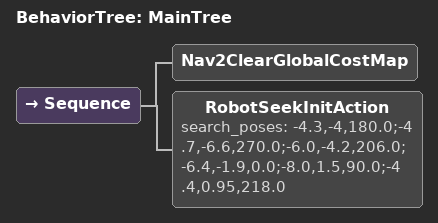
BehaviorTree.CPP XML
<root BTCPP_format="4" main_tree_to_execute="MainTree">
	<BehaviorTree ID="MainTree">
		<Sequence>
		  <Nav2ClearGlobalCostMap/>
			<RobotSeekInitAction search_poses="-4.3,-4,180.0;-4.7,-6.6,270.0;-6.0,-4.2,206.0;-6.4,-1.9,0.0;-8.0,1.5,90.0;-4.4,0.95,218.0" />
		</Sequence>
	</BehaviorTree>
</root>
